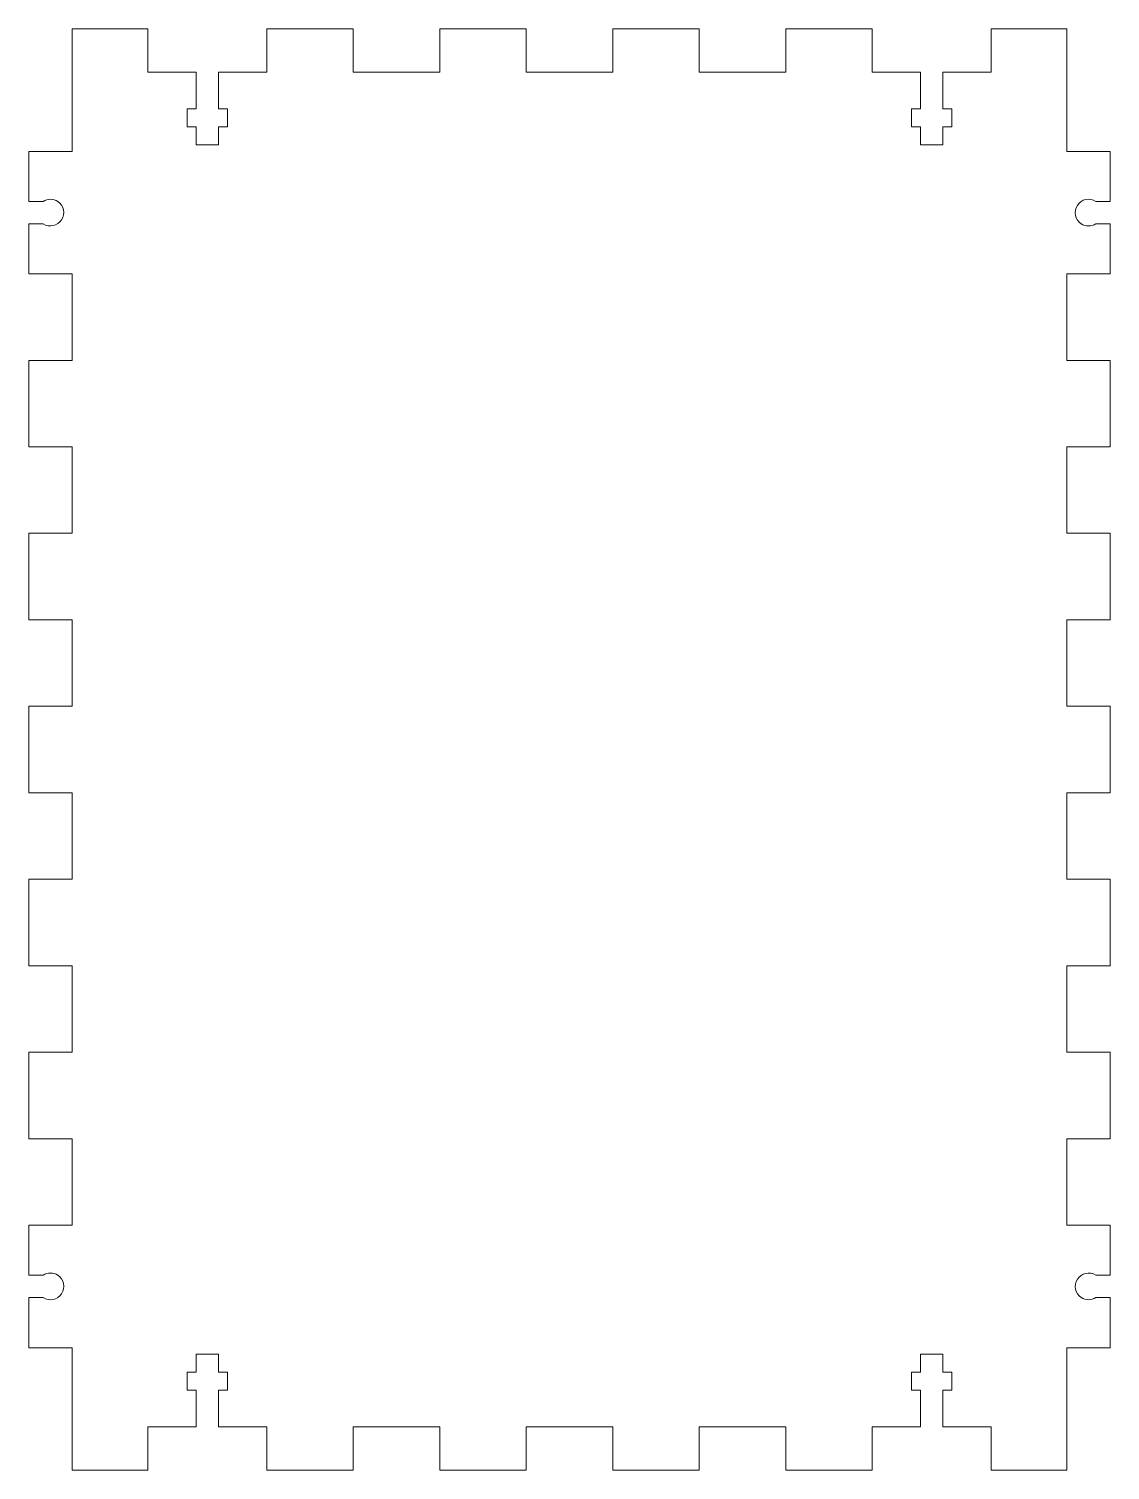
# Model space of a CAD drawing. Header units: inches. Extents: x 30 to 180, y 56 to 256.
import ezdxf

# ---------------------------------------------------------------- set-up
doc = ezdxf.new("R2010")
doc.units = ezdxf.units.IN
doc.header["$MEASUREMENT"] = 0

# ---------------------------------------------------------------- blocks, each defined once
blk = doc.blocks.new('block 2')
at = {"color": 7, "lineweight": 15, "true_color": 0xffffff}
blk.add_lwpolyline([(180.3, 228.64), (180.3, 228.94)], dxfattribs=at)
blk = doc.blocks.new('block 3')
at = {"color": 7, "lineweight": 15, "true_color": 0xffffff}
blk.add_lwpolyline([(180.3, 228.64), (180.3, 221.99)], dxfattribs=at)
blk = doc.blocks.new('block 4')
at = {"color": 7, "lineweight": 15, "true_color": 0xffffff}
blk.add_lwpolyline([(180.3, 221.99), (174.3, 221.99)], dxfattribs=at)
blk = doc.blocks.new('block 5')
at = {"color": 7, "lineweight": 15, "true_color": 0xffffff}
blk.add_lwpolyline([(174.3, 221.99), (174.3, 209.99)], dxfattribs=at)
blk = doc.blocks.new('block 6')
at = {"color": 7, "lineweight": 15, "true_color": 0xffffff}
blk.add_lwpolyline([(174.3, 209.99), (180.3, 209.99)], dxfattribs=at)
blk = doc.blocks.new('block 7')
at = {"color": 7, "lineweight": 15, "true_color": 0xffffff}
blk.add_lwpolyline([(180.3, 209.99), (180.3, 197.99)], dxfattribs=at)
blk = doc.blocks.new('block 8')
at = {"color": 7, "lineweight": 15, "true_color": 0xffffff}
blk.add_lwpolyline([(180.3, 197.99), (174.3, 197.99)], dxfattribs=at)
blk = doc.blocks.new('block 9')
at = {"color": 7, "lineweight": 15, "true_color": 0xffffff}
blk.add_lwpolyline([(174.3, 197.99), (174.3, 185.99)], dxfattribs=at)
blk = doc.blocks.new('block 10')
at = {"color": 7, "lineweight": 15, "true_color": 0xffffff}
blk.add_lwpolyline([(174.3, 185.99), (180.3, 185.99)], dxfattribs=at)
blk = doc.blocks.new('block 11')
at = {"color": 7, "lineweight": 15, "true_color": 0xffffff}
blk.add_lwpolyline([(180.3, 185.99), (180.3, 173.99)], dxfattribs=at)
blk = doc.blocks.new('block 12')
at = {"color": 7, "lineweight": 15, "true_color": 0xffffff}
blk.add_lwpolyline([(180.3, 173.99), (174.3, 173.99)], dxfattribs=at)
blk = doc.blocks.new('block 13')
at = {"color": 7, "lineweight": 15, "true_color": 0xffffff}
blk.add_lwpolyline([(174.3, 173.99), (174.3, 161.99)], dxfattribs=at)
blk = doc.blocks.new('block 14')
at = {"color": 7, "lineweight": 15, "true_color": 0xffffff}
blk.add_lwpolyline([(174.3, 161.99), (180.3, 161.99)], dxfattribs=at)
blk = doc.blocks.new('block 15')
at = {"color": 7, "lineweight": 15, "true_color": 0xffffff}
blk.add_lwpolyline([(180.3, 161.99), (180.3, 149.99)], dxfattribs=at)
blk = doc.blocks.new('block 16')
at = {"color": 7, "lineweight": 15, "true_color": 0xffffff}
blk.add_lwpolyline([(180.3, 149.99), (174.3, 149.99)], dxfattribs=at)
blk = doc.blocks.new('block 17')
at = {"color": 7, "lineweight": 15, "true_color": 0xffffff}
blk.add_lwpolyline([(174.3, 149.99), (174.3, 137.99)], dxfattribs=at)
blk = doc.blocks.new('block 18')
at = {"color": 7, "lineweight": 15, "true_color": 0xffffff}
blk.add_lwpolyline([(174.3, 137.99), (180.3, 137.99)], dxfattribs=at)
blk = doc.blocks.new('block 19')
at = {"color": 7, "lineweight": 15, "true_color": 0xffffff}
blk.add_lwpolyline([(180.3, 137.99), (180.3, 125.99)], dxfattribs=at)
blk = doc.blocks.new('block 20')
at = {"color": 7, "lineweight": 15, "true_color": 0xffffff}
blk.add_lwpolyline([(180.3, 125.99), (174.3, 125.99)], dxfattribs=at)
blk = doc.blocks.new('block 21')
at = {"color": 7, "lineweight": 15, "true_color": 0xffffff}
blk.add_lwpolyline([(174.3, 125.99), (174.3, 113.99)], dxfattribs=at)
blk = doc.blocks.new('block 22')
at = {"color": 7, "lineweight": 15, "true_color": 0xffffff}
blk.add_lwpolyline([(174.3, 113.99), (180.3, 113.99)], dxfattribs=at)
blk = doc.blocks.new('block 23')
at = {"color": 7, "lineweight": 15, "true_color": 0xffffff}
blk.add_lwpolyline([(180.3, 113.99), (180.3, 101.99)], dxfattribs=at)
blk = doc.blocks.new('block 24')
at = {"color": 7, "lineweight": 15, "true_color": 0xffffff}
blk.add_lwpolyline([(180.3, 101.99), (174.3, 101.99)], dxfattribs=at)
blk = doc.blocks.new('block 25')
at = {"color": 7, "lineweight": 15, "true_color": 0xffffff}
blk.add_lwpolyline([(174.3, 101.99), (174.3, 89.99)], dxfattribs=at)
blk = doc.blocks.new('block 26')
at = {"color": 7, "lineweight": 15, "true_color": 0xffffff}
blk.add_lwpolyline([(174.3, 89.99), (180.3, 89.99)], dxfattribs=at)
blk = doc.blocks.new('block 27')
at = {"color": 7, "lineweight": 15, "true_color": 0xffffff}
blk.add_lwpolyline([(180.3, 89.99), (180.3, 83.34)], dxfattribs=at)
blk = doc.blocks.new('block 28')
at = {"color": 7, "lineweight": 15, "true_color": 0xffffff}
blk.add_lwpolyline([(180.3, 83.34), (180.3, 83.04)], dxfattribs=at)
blk = doc.blocks.new('block 29')
at = {"color": 7, "lineweight": 15, "true_color": 0xffffff}
blk.add_lwpolyline([(178.31, 83.04), (180.3, 83.04)], dxfattribs=at)
blk = doc.blocks.new('block 30')
at = {"color": 7, "lineweight": 15, "true_color": 0xffffff}
blk.add_lwpolyline([(178.31, 79.94), (180.3, 79.94)], dxfattribs=at)
blk = doc.blocks.new('block 31')
at = {"color": 7, "lineweight": 15, "true_color": 0xffffff}
blk.add_lwpolyline([(180.3, 79.64), (180.3, 79.94)], dxfattribs=at)
blk = doc.blocks.new('block 32')
at = {"color": 7, "lineweight": 15, "true_color": 0xffffff}
blk.add_lwpolyline([(180.3, 79.64), (180.3, 72.99)], dxfattribs=at)
blk = doc.blocks.new('block 33')
at = {"color": 7, "lineweight": 15, "true_color": 0xffffff}
blk.add_lwpolyline([(180.3, 72.99), (174.3, 72.99)], dxfattribs=at)
blk = doc.blocks.new('block 34')
at = {"color": 7, "lineweight": 15, "true_color": 0xffffff}
blk.add_lwpolyline([(174.3, 72.99), (174.3, 55.99)], dxfattribs=at)
blk = doc.blocks.new('block 35')
at = {"color": 7, "lineweight": 15, "true_color": 0xffffff}
blk.add_lwpolyline([(174.3, 55.99), (163.8, 55.99)], dxfattribs=at)
blk = doc.blocks.new('block 36')
at = {"color": 7, "lineweight": 15, "true_color": 0xffffff}
blk.add_lwpolyline([(163.8, 55.99), (163.8, 61.99)], dxfattribs=at)
blk = doc.blocks.new('block 37')
at = {"color": 7, "lineweight": 15, "true_color": 0xffffff}
blk.add_lwpolyline([(163.8, 61.99), (157.1, 61.99)], dxfattribs=at)
blk = doc.blocks.new('block 38')
at = {"color": 7, "lineweight": 15, "true_color": 0xffffff}
blk.add_lwpolyline([(157.1, 61.99), (157.1, 67.09)], dxfattribs=at)
blk = doc.blocks.new('block 39')
at = {"color": 7, "lineweight": 15, "true_color": 0xffffff}
blk.add_lwpolyline([(157.1, 67.09), (158.35, 67.09)], dxfattribs=at)
blk = doc.blocks.new('block 40')
at = {"color": 7, "lineweight": 15, "true_color": 0xffffff}
blk.add_lwpolyline([(158.35, 67.09), (158.35, 69.59)], dxfattribs=at)
blk = doc.blocks.new('block 41')
at = {"color": 7, "lineweight": 15, "true_color": 0xffffff}
blk.add_lwpolyline([(158.35, 69.59), (157.1, 69.59)], dxfattribs=at)
blk = doc.blocks.new('block 42')
at = {"color": 7, "lineweight": 15, "true_color": 0xffffff}
blk.add_lwpolyline([(157.1, 69.59), (157.1, 72.09)], dxfattribs=at)
blk = doc.blocks.new('block 43')
at = {"color": 7, "lineweight": 15, "true_color": 0xffffff}
blk.add_lwpolyline([(157.1, 72.09), (154, 72.09)], dxfattribs=at)
blk = doc.blocks.new('block 44')
at = {"color": 7, "lineweight": 15, "true_color": 0xffffff}
blk.add_lwpolyline([(154, 72.09), (154, 69.59)], dxfattribs=at)
blk = doc.blocks.new('block 45')
at = {"color": 7, "lineweight": 15, "true_color": 0xffffff}
blk.add_lwpolyline([(154, 69.59), (152.75, 69.59)], dxfattribs=at)
blk = doc.blocks.new('block 46')
at = {"color": 7, "lineweight": 15, "true_color": 0xffffff}
blk.add_lwpolyline([(152.75, 69.59), (152.75, 67.09)], dxfattribs=at)
blk = doc.blocks.new('block 47')
at = {"color": 7, "lineweight": 15, "true_color": 0xffffff}
blk.add_lwpolyline([(152.75, 67.09), (154, 67.09)], dxfattribs=at)
blk = doc.blocks.new('block 48')
at = {"color": 7, "lineweight": 15, "true_color": 0xffffff}
blk.add_lwpolyline([(154, 67.09), (154, 61.99)], dxfattribs=at)
blk = doc.blocks.new('block 49')
at = {"color": 7, "lineweight": 15, "true_color": 0xffffff}
blk.add_lwpolyline([(154, 61.99), (147.3, 61.99)], dxfattribs=at)
blk = doc.blocks.new('block 50')
at = {"color": 7, "lineweight": 15, "true_color": 0xffffff}
blk.add_lwpolyline([(147.3, 61.99), (147.3, 55.99)], dxfattribs=at)
blk = doc.blocks.new('block 51')
at = {"color": 7, "lineweight": 15, "true_color": 0xffffff}
blk.add_lwpolyline([(147.3, 55.99), (135.3, 55.99)], dxfattribs=at)
blk = doc.blocks.new('block 52')
at = {"color": 7, "lineweight": 15, "true_color": 0xffffff}
blk.add_lwpolyline([(135.3, 55.99), (135.3, 61.99)], dxfattribs=at)
blk = doc.blocks.new('block 53')
at = {"color": 7, "lineweight": 15, "true_color": 0xffffff}
blk.add_lwpolyline([(135.3, 61.99), (123.3, 61.99)], dxfattribs=at)
blk = doc.blocks.new('block 54')
at = {"color": 7, "lineweight": 15, "true_color": 0xffffff}
blk.add_lwpolyline([(123.3, 61.99), (123.3, 55.99)], dxfattribs=at)
blk = doc.blocks.new('block 55')
at = {"color": 7, "lineweight": 15, "true_color": 0xffffff}
blk.add_lwpolyline([(123.3, 55.99), (111.3, 55.99)], dxfattribs=at)
blk = doc.blocks.new('block 56')
at = {"color": 7, "lineweight": 15, "true_color": 0xffffff}
blk.add_lwpolyline([(111.3, 55.99), (111.3, 61.99)], dxfattribs=at)
blk = doc.blocks.new('block 57')
at = {"color": 7, "lineweight": 15, "true_color": 0xffffff}
blk.add_lwpolyline([(111.3, 61.99), (99.3, 61.99)], dxfattribs=at)
blk = doc.blocks.new('block 58')
at = {"color": 7, "lineweight": 15, "true_color": 0xffffff}
blk.add_lwpolyline([(99.3, 61.99), (99.3, 55.99)], dxfattribs=at)
blk = doc.blocks.new('block 59')
at = {"color": 7, "lineweight": 15, "true_color": 0xffffff}
blk.add_lwpolyline([(99.3, 55.99), (87.3, 55.99)], dxfattribs=at)
blk = doc.blocks.new('block 60')
at = {"color": 7, "lineweight": 15, "true_color": 0xffffff}
blk.add_lwpolyline([(87.3, 55.99), (87.3, 61.99)], dxfattribs=at)
blk = doc.blocks.new('block 61')
at = {"color": 7, "lineweight": 15, "true_color": 0xffffff}
blk.add_lwpolyline([(87.3, 61.99), (75.3, 61.99)], dxfattribs=at)
blk = doc.blocks.new('block 62')
at = {"color": 7, "lineweight": 15, "true_color": 0xffffff}
blk.add_lwpolyline([(75.3, 61.99), (75.3, 55.99)], dxfattribs=at)
blk = doc.blocks.new('block 63')
at = {"color": 7, "lineweight": 15, "true_color": 0xffffff}
blk.add_lwpolyline([(75.3, 55.99), (63.3, 55.99)], dxfattribs=at)
blk = doc.blocks.new('block 64')
at = {"color": 7, "lineweight": 15, "true_color": 0xffffff}
blk.add_lwpolyline([(63.3, 55.99), (63.3, 61.99)], dxfattribs=at)
blk = doc.blocks.new('block 65')
at = {"color": 7, "lineweight": 15, "true_color": 0xffffff}
blk.add_lwpolyline([(63.3, 61.99), (56.6, 61.99)], dxfattribs=at)
blk = doc.blocks.new('block 66')
at = {"color": 7, "lineweight": 15, "true_color": 0xffffff}
blk.add_lwpolyline([(56.6, 61.99), (56.6, 67.09)], dxfattribs=at)
blk = doc.blocks.new('block 67')
at = {"color": 7, "lineweight": 15, "true_color": 0xffffff}
blk.add_lwpolyline([(56.6, 67.09), (57.85, 67.09)], dxfattribs=at)
blk = doc.blocks.new('block 68')
at = {"color": 7, "lineweight": 15, "true_color": 0xffffff}
blk.add_lwpolyline([(57.85, 67.09), (57.85, 69.59)], dxfattribs=at)
blk = doc.blocks.new('block 69')
at = {"color": 7, "lineweight": 15, "true_color": 0xffffff}
blk.add_lwpolyline([(57.85, 69.59), (56.6, 69.59)], dxfattribs=at)
blk = doc.blocks.new('block 70')
at = {"color": 7, "lineweight": 15, "true_color": 0xffffff}
blk.add_lwpolyline([(56.6, 69.59), (56.6, 72.09)], dxfattribs=at)
blk = doc.blocks.new('block 71')
at = {"color": 7, "lineweight": 15, "true_color": 0xffffff}
blk.add_lwpolyline([(56.6, 72.09), (53.5, 72.09)], dxfattribs=at)
blk = doc.blocks.new('block 72')
at = {"color": 7, "lineweight": 15, "true_color": 0xffffff}
blk.add_lwpolyline([(53.5, 72.09), (53.5, 69.59)], dxfattribs=at)
blk = doc.blocks.new('block 73')
at = {"color": 7, "lineweight": 15, "true_color": 0xffffff}
blk.add_lwpolyline([(53.5, 69.59), (52.25, 69.59)], dxfattribs=at)
blk = doc.blocks.new('block 74')
at = {"color": 7, "lineweight": 15, "true_color": 0xffffff}
blk.add_lwpolyline([(52.25, 69.59), (52.25, 67.09)], dxfattribs=at)
blk = doc.blocks.new('block 75')
at = {"color": 7, "lineweight": 15, "true_color": 0xffffff}
blk.add_lwpolyline([(52.25, 67.09), (53.5, 67.09)], dxfattribs=at)
blk = doc.blocks.new('block 76')
at = {"color": 7, "lineweight": 15, "true_color": 0xffffff}
blk.add_lwpolyline([(53.5, 67.09), (53.5, 61.99)], dxfattribs=at)
blk = doc.blocks.new('block 77')
at = {"color": 7, "lineweight": 15, "true_color": 0xffffff}
blk.add_lwpolyline([(53.5, 61.99), (46.8, 61.99)], dxfattribs=at)
blk = doc.blocks.new('block 78')
at = {"color": 7, "lineweight": 15, "true_color": 0xffffff}
blk.add_lwpolyline([(46.8, 61.99), (46.8, 55.99)], dxfattribs=at)
blk = doc.blocks.new('block 79')
at = {"color": 7, "lineweight": 15, "true_color": 0xffffff}
blk.add_lwpolyline([(46.8, 55.99), (36.3, 55.99)], dxfattribs=at)
blk = doc.blocks.new('block 80')
at = {"color": 7, "lineweight": 15, "true_color": 0xffffff}
blk.add_lwpolyline([(36.3, 55.99), (36.3, 72.99)], dxfattribs=at)
blk = doc.blocks.new('block 81')
at = {"color": 7, "lineweight": 15, "true_color": 0xffffff}
blk.add_lwpolyline([(36.3, 72.99), (30.3, 72.99)], dxfattribs=at)
blk = doc.blocks.new('block 82')
at = {"color": 7, "lineweight": 15, "true_color": 0xffffff}
blk.add_lwpolyline([(30.3, 72.99), (30.3, 79.94)], dxfattribs=at)
blk = doc.blocks.new('block 83')
at = {"color": 7, "lineweight": 15, "true_color": 0xffffff}
blk.add_lwpolyline([(30.3, 79.94), (32.29, 79.94)], dxfattribs=at)
blk = doc.blocks.new('block 84')
at = {"color": 7, "lineweight": 15, "true_color": 0xffffff}
blk.add_lwpolyline([(30.3, 83.04), (32.29, 83.04)], dxfattribs=at)
blk = doc.blocks.new('block 85')
at = {"color": 7, "lineweight": 15, "true_color": 0xffffff}
blk.add_lwpolyline([(30.3, 89.99), (30.3, 83.04)], dxfattribs=at)
blk = doc.blocks.new('block 86')
at = {"color": 7, "lineweight": 15, "true_color": 0xffffff}
blk.add_lwpolyline([(30.3, 89.99), (36.3, 89.99)], dxfattribs=at)
blk = doc.blocks.new('block 87')
at = {"color": 7, "lineweight": 15, "true_color": 0xffffff}
blk.add_lwpolyline([(36.3, 89.99), (36.3, 101.99)], dxfattribs=at)
blk = doc.blocks.new('block 88')
at = {"color": 7, "lineweight": 15, "true_color": 0xffffff}
blk.add_lwpolyline([(36.3, 101.99), (30.3, 101.99)], dxfattribs=at)
blk = doc.blocks.new('block 89')
at = {"color": 7, "lineweight": 15, "true_color": 0xffffff}
blk.add_lwpolyline([(30.3, 113.99), (30.3, 101.99)], dxfattribs=at)
blk = doc.blocks.new('block 90')
at = {"color": 7, "lineweight": 15, "true_color": 0xffffff}
blk.add_lwpolyline([(30.3, 113.99), (36.3, 113.99)], dxfattribs=at)
blk = doc.blocks.new('block 91')
at = {"color": 7, "lineweight": 15, "true_color": 0xffffff}
blk.add_lwpolyline([(36.3, 113.99), (36.3, 125.99)], dxfattribs=at)
blk = doc.blocks.new('block 92')
at = {"color": 7, "lineweight": 15, "true_color": 0xffffff}
blk.add_lwpolyline([(36.3, 125.99), (30.3, 125.99)], dxfattribs=at)
blk = doc.blocks.new('block 93')
at = {"color": 7, "lineweight": 15, "true_color": 0xffffff}
blk.add_lwpolyline([(30.3, 137.99), (30.3, 125.99)], dxfattribs=at)
blk = doc.blocks.new('block 94')
at = {"color": 7, "lineweight": 15, "true_color": 0xffffff}
blk.add_lwpolyline([(30.3, 137.99), (36.3, 137.99)], dxfattribs=at)
blk = doc.blocks.new('block 95')
at = {"color": 7, "lineweight": 15, "true_color": 0xffffff}
blk.add_lwpolyline([(36.3, 137.99), (36.3, 149.99)], dxfattribs=at)
blk = doc.blocks.new('block 96')
at = {"color": 7, "lineweight": 15, "true_color": 0xffffff}
blk.add_lwpolyline([(36.3, 149.99), (30.3, 149.99)], dxfattribs=at)
blk = doc.blocks.new('block 97')
at = {"color": 7, "lineweight": 15, "true_color": 0xffffff}
blk.add_lwpolyline([(30.3, 161.99), (30.3, 149.99)], dxfattribs=at)
blk = doc.blocks.new('block 98')
at = {"color": 7, "lineweight": 15, "true_color": 0xffffff}
blk.add_lwpolyline([(30.3, 161.99), (36.3, 161.99)], dxfattribs=at)
blk = doc.blocks.new('block 99')
at = {"color": 7, "lineweight": 15, "true_color": 0xffffff}
blk.add_lwpolyline([(36.3, 161.99), (36.3, 173.99)], dxfattribs=at)
blk = doc.blocks.new('block 100')
at = {"color": 7, "lineweight": 15, "true_color": 0xffffff}
blk.add_lwpolyline([(36.3, 173.99), (30.3, 173.99)], dxfattribs=at)
blk = doc.blocks.new('block 101')
at = {"color": 7, "lineweight": 15, "true_color": 0xffffff}
blk.add_lwpolyline([(30.3, 185.99), (30.3, 173.99)], dxfattribs=at)
blk = doc.blocks.new('block 102')
at = {"color": 7, "lineweight": 15, "true_color": 0xffffff}
blk.add_lwpolyline([(30.3, 185.99), (36.3, 185.99)], dxfattribs=at)
blk = doc.blocks.new('block 103')
at = {"color": 7, "lineweight": 15, "true_color": 0xffffff}
blk.add_lwpolyline([(36.3, 185.99), (36.3, 197.99)], dxfattribs=at)
blk = doc.blocks.new('block 104')
at = {"color": 7, "lineweight": 15, "true_color": 0xffffff}
blk.add_lwpolyline([(36.3, 197.99), (30.3, 197.99)], dxfattribs=at)
blk = doc.blocks.new('block 105')
at = {"color": 7, "lineweight": 15, "true_color": 0xffffff}
blk.add_lwpolyline([(30.3, 209.99), (30.3, 197.99)], dxfattribs=at)
blk = doc.blocks.new('block 106')
at = {"color": 7, "lineweight": 15, "true_color": 0xffffff}
blk.add_lwpolyline([(30.3, 209.99), (36.3, 209.99)], dxfattribs=at)
blk = doc.blocks.new('block 107')
at = {"color": 7, "lineweight": 15, "true_color": 0xffffff}
blk.add_lwpolyline([(36.3, 209.99), (36.3, 221.99)], dxfattribs=at)
blk = doc.blocks.new('block 108')
at = {"color": 7, "lineweight": 15, "true_color": 0xffffff}
blk.add_lwpolyline([(36.3, 221.99), (30.3, 221.99)], dxfattribs=at)
blk = doc.blocks.new('block 109')
at = {"color": 7, "lineweight": 15, "true_color": 0xffffff}
blk.add_lwpolyline([(30.3, 221.99), (30.3, 228.94)], dxfattribs=at)
blk = doc.blocks.new('block 110')
at = {"color": 7, "lineweight": 15, "true_color": 0xffffff}
blk.add_lwpolyline([(30.3, 228.94), (32.29, 228.94)], dxfattribs=at)
blk = doc.blocks.new('block 111')
at = {"color": 7, "lineweight": 15, "true_color": 0xffffff}
blk.add_lwpolyline([(30.3, 232.04), (32.29, 232.04)], dxfattribs=at)
blk = doc.blocks.new('block 112')
at = {"color": 7, "lineweight": 15, "true_color": 0xffffff}
blk.add_lwpolyline([(30.3, 238.99), (30.3, 232.04)], dxfattribs=at)
blk = doc.blocks.new('block 113')
at = {"color": 7, "lineweight": 15, "true_color": 0xffffff}
blk.add_lwpolyline([(30.3, 238.99), (36.3, 238.99)], dxfattribs=at)
blk = doc.blocks.new('block 114')
at = {"color": 7, "lineweight": 15, "true_color": 0xffffff}
blk.add_lwpolyline([(36.3, 238.99), (36.3, 255.99)], dxfattribs=at)
blk = doc.blocks.new('block 115')
at = {"color": 7, "lineweight": 15, "true_color": 0xffffff}
blk.add_lwpolyline([(36.3, 255.99), (46.8, 255.99)], dxfattribs=at)
blk = doc.blocks.new('block 116')
at = {"color": 7, "lineweight": 15, "true_color": 0xffffff}
blk.add_lwpolyline([(46.8, 255.99), (46.8, 249.99)], dxfattribs=at)
blk = doc.blocks.new('block 117')
at = {"color": 7, "lineweight": 15, "true_color": 0xffffff}
blk.add_lwpolyline([(46.8, 249.99), (53.5, 249.99)], dxfattribs=at)
blk = doc.blocks.new('block 118')
at = {"color": 7, "lineweight": 15, "true_color": 0xffffff}
blk.add_lwpolyline([(53.5, 249.99), (53.5, 244.89)], dxfattribs=at)
blk = doc.blocks.new('block 119')
at = {"color": 7, "lineweight": 15, "true_color": 0xffffff}
blk.add_lwpolyline([(53.5, 244.89), (52.25, 244.89)], dxfattribs=at)
blk = doc.blocks.new('block 120')
at = {"color": 7, "lineweight": 15, "true_color": 0xffffff}
blk.add_lwpolyline([(52.25, 244.89), (52.25, 242.39)], dxfattribs=at)
blk = doc.blocks.new('block 121')
at = {"color": 7, "lineweight": 15, "true_color": 0xffffff}
blk.add_lwpolyline([(52.25, 242.39), (53.5, 242.39)], dxfattribs=at)
blk = doc.blocks.new('block 122')
at = {"color": 7, "lineweight": 15, "true_color": 0xffffff}
blk.add_lwpolyline([(53.5, 242.39), (53.5, 239.89)], dxfattribs=at)
blk = doc.blocks.new('block 123')
at = {"color": 7, "lineweight": 15, "true_color": 0xffffff}
blk.add_lwpolyline([(53.5, 239.89), (56.6, 239.89)], dxfattribs=at)
blk = doc.blocks.new('block 124')
at = {"color": 7, "lineweight": 15, "true_color": 0xffffff}
blk.add_lwpolyline([(56.6, 239.89), (56.6, 242.39)], dxfattribs=at)
blk = doc.blocks.new('block 125')
at = {"color": 7, "lineweight": 15, "true_color": 0xffffff}
blk.add_lwpolyline([(56.6, 242.39), (57.85, 242.39)], dxfattribs=at)
blk = doc.blocks.new('block 126')
at = {"color": 7, "lineweight": 15, "true_color": 0xffffff}
blk.add_lwpolyline([(57.85, 242.39), (57.85, 244.89)], dxfattribs=at)
blk = doc.blocks.new('block 127')
at = {"color": 7, "lineweight": 15, "true_color": 0xffffff}
blk.add_lwpolyline([(57.85, 244.89), (56.6, 244.89)], dxfattribs=at)
blk = doc.blocks.new('block 128')
at = {"color": 7, "lineweight": 15, "true_color": 0xffffff}
blk.add_lwpolyline([(56.6, 244.89), (56.6, 249.99)], dxfattribs=at)
blk = doc.blocks.new('block 129')
at = {"color": 7, "lineweight": 15, "true_color": 0xffffff}
blk.add_lwpolyline([(56.6, 249.99), (63.3, 249.99)], dxfattribs=at)
blk = doc.blocks.new('block 130')
at = {"color": 7, "lineweight": 15, "true_color": 0xffffff}
blk.add_lwpolyline([(63.3, 249.99), (63.3, 255.99)], dxfattribs=at)
blk = doc.blocks.new('block 131')
at = {"color": 7, "lineweight": 15, "true_color": 0xffffff}
blk.add_lwpolyline([(63.3, 255.99), (75.3, 255.99)], dxfattribs=at)
blk = doc.blocks.new('block 132')
at = {"color": 7, "lineweight": 15, "true_color": 0xffffff}
blk.add_lwpolyline([(75.3, 255.99), (75.3, 249.99)], dxfattribs=at)
blk = doc.blocks.new('block 133')
at = {"color": 7, "lineweight": 15, "true_color": 0xffffff}
blk.add_lwpolyline([(75.3, 249.99), (87.3, 249.99)], dxfattribs=at)
blk = doc.blocks.new('block 134')
at = {"color": 7, "lineweight": 15, "true_color": 0xffffff}
blk.add_lwpolyline([(87.3, 249.99), (87.3, 255.99)], dxfattribs=at)
blk = doc.blocks.new('block 135')
at = {"color": 7, "lineweight": 15, "true_color": 0xffffff}
blk.add_lwpolyline([(87.3, 255.99), (99.3, 255.99)], dxfattribs=at)
blk = doc.blocks.new('block 136')
at = {"color": 7, "lineweight": 15, "true_color": 0xffffff}
blk.add_lwpolyline([(99.3, 255.99), (99.3, 249.99)], dxfattribs=at)
blk = doc.blocks.new('block 137')
at = {"color": 7, "lineweight": 15, "true_color": 0xffffff}
blk.add_lwpolyline([(99.3, 249.99), (111.3, 249.99)], dxfattribs=at)
blk = doc.blocks.new('block 138')
at = {"color": 7, "lineweight": 15, "true_color": 0xffffff}
blk.add_lwpolyline([(111.3, 249.99), (111.3, 255.99)], dxfattribs=at)
blk = doc.blocks.new('block 139')
at = {"color": 7, "lineweight": 15, "true_color": 0xffffff}
blk.add_lwpolyline([(111.3, 255.99), (123.3, 255.99)], dxfattribs=at)
blk = doc.blocks.new('block 140')
at = {"color": 7, "lineweight": 15, "true_color": 0xffffff}
blk.add_lwpolyline([(123.3, 255.99), (123.3, 249.99)], dxfattribs=at)
blk = doc.blocks.new('block 141')
at = {"color": 7, "lineweight": 15, "true_color": 0xffffff}
blk.add_lwpolyline([(123.3, 249.99), (135.3, 249.99)], dxfattribs=at)
blk = doc.blocks.new('block 142')
at = {"color": 7, "lineweight": 15, "true_color": 0xffffff}
blk.add_lwpolyline([(135.3, 249.99), (135.3, 255.99)], dxfattribs=at)
blk = doc.blocks.new('block 143')
at = {"color": 7, "lineweight": 15, "true_color": 0xffffff}
blk.add_lwpolyline([(135.3, 255.99), (147.3, 255.99)], dxfattribs=at)
blk = doc.blocks.new('block 144')
at = {"color": 7, "lineweight": 15, "true_color": 0xffffff}
blk.add_lwpolyline([(147.3, 255.99), (147.3, 249.99)], dxfattribs=at)
blk = doc.blocks.new('block 145')
at = {"color": 7, "lineweight": 15, "true_color": 0xffffff}
blk.add_lwpolyline([(147.3, 249.99), (154, 249.99)], dxfattribs=at)
blk = doc.blocks.new('block 146')
at = {"color": 7, "lineweight": 15, "true_color": 0xffffff}
blk.add_lwpolyline([(154, 249.99), (154, 244.89)], dxfattribs=at)
blk = doc.blocks.new('block 147')
at = {"color": 7, "lineweight": 15, "true_color": 0xffffff}
blk.add_lwpolyline([(154, 244.89), (152.75, 244.89)], dxfattribs=at)
blk = doc.blocks.new('block 148')
at = {"color": 7, "lineweight": 15, "true_color": 0xffffff}
blk.add_lwpolyline([(152.75, 244.89), (152.75, 242.39)], dxfattribs=at)
blk = doc.blocks.new('block 149')
at = {"color": 7, "lineweight": 15, "true_color": 0xffffff}
blk.add_lwpolyline([(152.75, 242.39), (154, 242.39)], dxfattribs=at)
blk = doc.blocks.new('block 150')
at = {"color": 7, "lineweight": 15, "true_color": 0xffffff}
blk.add_lwpolyline([(154, 242.39), (154, 239.89)], dxfattribs=at)
blk = doc.blocks.new('block 151')
at = {"color": 7, "lineweight": 15, "true_color": 0xffffff}
blk.add_lwpolyline([(154, 239.89), (157.1, 239.89)], dxfattribs=at)
blk = doc.blocks.new('block 152')
at = {"color": 7, "lineweight": 15, "true_color": 0xffffff}
blk.add_lwpolyline([(157.1, 239.89), (157.1, 242.39)], dxfattribs=at)
blk = doc.blocks.new('block 153')
at = {"color": 7, "lineweight": 15, "true_color": 0xffffff}
blk.add_lwpolyline([(157.1, 242.39), (158.35, 242.39)], dxfattribs=at)
blk = doc.blocks.new('block 154')
at = {"color": 7, "lineweight": 15, "true_color": 0xffffff}
blk.add_lwpolyline([(158.35, 242.39), (158.35, 244.89)], dxfattribs=at)
blk = doc.blocks.new('block 155')
at = {"color": 7, "lineweight": 15, "true_color": 0xffffff}
blk.add_lwpolyline([(158.35, 244.89), (157.1, 244.89)], dxfattribs=at)
blk = doc.blocks.new('block 156')
at = {"color": 7, "lineweight": 15, "true_color": 0xffffff}
blk.add_lwpolyline([(157.1, 244.89), (157.1, 249.99)], dxfattribs=at)
blk = doc.blocks.new('block 157')
at = {"color": 7, "lineweight": 15, "true_color": 0xffffff}
blk.add_lwpolyline([(157.1, 249.99), (163.8, 249.99)], dxfattribs=at)
blk = doc.blocks.new('block 158')
at = {"color": 7, "lineweight": 15, "true_color": 0xffffff}
blk.add_lwpolyline([(163.8, 249.99), (163.8, 255.99)], dxfattribs=at)
blk = doc.blocks.new('block 159')
at = {"color": 7, "lineweight": 15, "true_color": 0xffffff}
blk.add_lwpolyline([(163.8, 255.99), (174.3, 255.99)], dxfattribs=at)
blk = doc.blocks.new('block 160')
at = {"color": 7, "lineweight": 15, "true_color": 0xffffff}
blk.add_lwpolyline([(174.3, 255.99), (174.3, 238.99)], dxfattribs=at)
blk = doc.blocks.new('block 161')
at = {"color": 7, "lineweight": 15, "true_color": 0xffffff}
blk.add_lwpolyline([(174.3, 238.99), (180.3, 238.99)], dxfattribs=at)
blk = doc.blocks.new('block 162')
at = {"color": 7, "lineweight": 15, "true_color": 0xffffff}
blk.add_lwpolyline([(180.3, 238.99), (180.3, 232.34)], dxfattribs=at)
blk = doc.blocks.new('block 163')
at = {"color": 7, "lineweight": 15, "true_color": 0xffffff}
blk.add_lwpolyline([(180.3, 232.34), (180.3, 232.04)], dxfattribs=at)
blk = doc.blocks.new('block 164')
at = {"color": 7, "lineweight": 15, "true_color": 0xffffff}
blk.add_lwpolyline([(178.31, 232.04), (180.3, 232.04)], dxfattribs=at)
blk = doc.blocks.new('block 165')
at = {"color": 7, "lineweight": 15, "true_color": 0xffffff}
blk.add_lwpolyline([(178.31, 228.94), (180.3, 228.94)], dxfattribs=at)
blk = doc.blocks.new('block 166')
at = {"color": 7, "lineweight": 15, "true_color": 0xffffff}
blk.add_open_spline([(178.31, 83.04), (177.46, 83.6), (176.31, 83.36), (175.75, 82.5), (175.2, 81.65), (175.44, 80.5), (176.29, 79.94), (176.91, 79.54), (177.7, 79.54), (178.31, 79.94)], degree=3, knots=[0, 0, 0, 0, 1, 1, 1, 2, 2, 2, 3, 3, 3, 3], dxfattribs=at)
blk = doc.blocks.new('block 167')
at = {"color": 7, "lineweight": 15, "true_color": 0xffffff}
blk.add_open_spline([(32.29, 79.94), (33.15, 79.38), (34.3, 79.63), (34.85, 80.48), (35.41, 81.34), (35.17, 82.48), (34.31, 83.04), (33.7, 83.44), (32.91, 83.44), (32.29, 83.04)], degree=3, knots=[0, 0, 0, 0, 1, 1, 1, 2, 2, 2, 3, 3, 3, 3], dxfattribs=at)
blk = doc.blocks.new('block 168')
at = {"color": 7, "lineweight": 15, "true_color": 0xffffff}
blk.add_open_spline([(32.29, 228.94), (33.15, 228.38), (34.3, 228.63), (34.85, 229.48), (35.41, 230.34), (35.17, 231.48), (34.31, 232.04), (33.7, 232.44), (32.91, 232.44), (32.29, 232.04)], degree=3, knots=[0, 0, 0, 0, 1, 1, 1, 2, 2, 2, 3, 3, 3, 3], dxfattribs=at)
blk = doc.blocks.new('block 169')
at = {"color": 7, "lineweight": 15, "true_color": 0xffffff}
blk.add_open_spline([(178.31, 232.04), (177.46, 232.6), (176.31, 232.36), (175.75, 231.5), (175.2, 230.65), (175.44, 229.5), (176.29, 228.94), (176.91, 228.54), (177.7, 228.54), (178.31, 228.94)], degree=3, knots=[0, 0, 0, 0, 1, 1, 1, 2, 2, 2, 3, 3, 3, 3], dxfattribs=at)

msp = doc.modelspace()

# ---------------------------------------------------------------- block references
for name in ['block 114', 'block 115', 'block 116', 'block 130', 'block 131', 'block 132', 'block 134', 'block 135', 'block 136', 'block 138', 'block 139', 'block 140', 'block 142', 'block 143', 'block 144', 'block 158', 'block 159', 'block 160', 'block 117', 'block 118', 'block 128', 'block 129', 'block 133', 'block 137', 'block 141', 'block 145', 'block 146', 'block 156', 'block 157', 'block 119', 'block 120', 'block 127', 'block 126', 'block 147', 'block 148', 'block 155', 'block 154', 'block 121', 'block 122', 'block 124', 'block 125', 'block 149', 'block 150', 'block 152', 'block 153', 'block 112', 'block 113', 'block 123', 'block 151', 'block 161', 'block 162', 'block 111', 'block 168', 'block 169', 'block 164', 'block 163', 'block 109', 'block 110', 'block 165', 'block 2', 'block 3', 'block 108', 'block 107', 'block 4', 'block 5', 'block 105', 'block 106', 'block 6', 'block 7', 'block 104', 'block 103', 'block 8', 'block 9', 'block 101', 'block 102', 'block 10', 'block 11', 'block 100', 'block 99', 'block 12', 'block 13', 'block 97', 'block 98', 'block 14', 'block 15', 'block 96', 'block 95', 'block 16', 'block 17', 'block 93', 'block 94', 'block 18', 'block 19', 'block 92', 'block 91', 'block 20', 'block 21', 'block 89', 'block 90', 'block 22', 'block 23', 'block 88', 'block 87', 'block 24', 'block 25', 'block 85', 'block 86', 'block 26', 'block 27', 'block 84', 'block 167', 'block 166', 'block 29', 'block 28', 'block 82', 'block 83', 'block 30', 'block 31', 'block 32', 'block 81', 'block 80', 'block 71', 'block 72', 'block 70', 'block 43', 'block 44', 'block 42', 'block 33', 'block 34', 'block 73', 'block 74', 'block 69', 'block 68', 'block 45', 'block 46', 'block 41', 'block 40', 'block 75', 'block 76', 'block 66', 'block 67', 'block 47', 'block 48', 'block 38', 'block 39', 'block 77', 'block 78', 'block 65', 'block 64', 'block 61', 'block 62', 'block 60', 'block 57', 'block 58', 'block 56', 'block 53', 'block 54', 'block 52', 'block 49', 'block 50', 'block 37', 'block 36', 'block 79', 'block 63', 'block 59', 'block 55', 'block 51', 'block 35']:
    msp.add_blockref(name, (0, 0))

doc.saveas('drawing.dxf')
